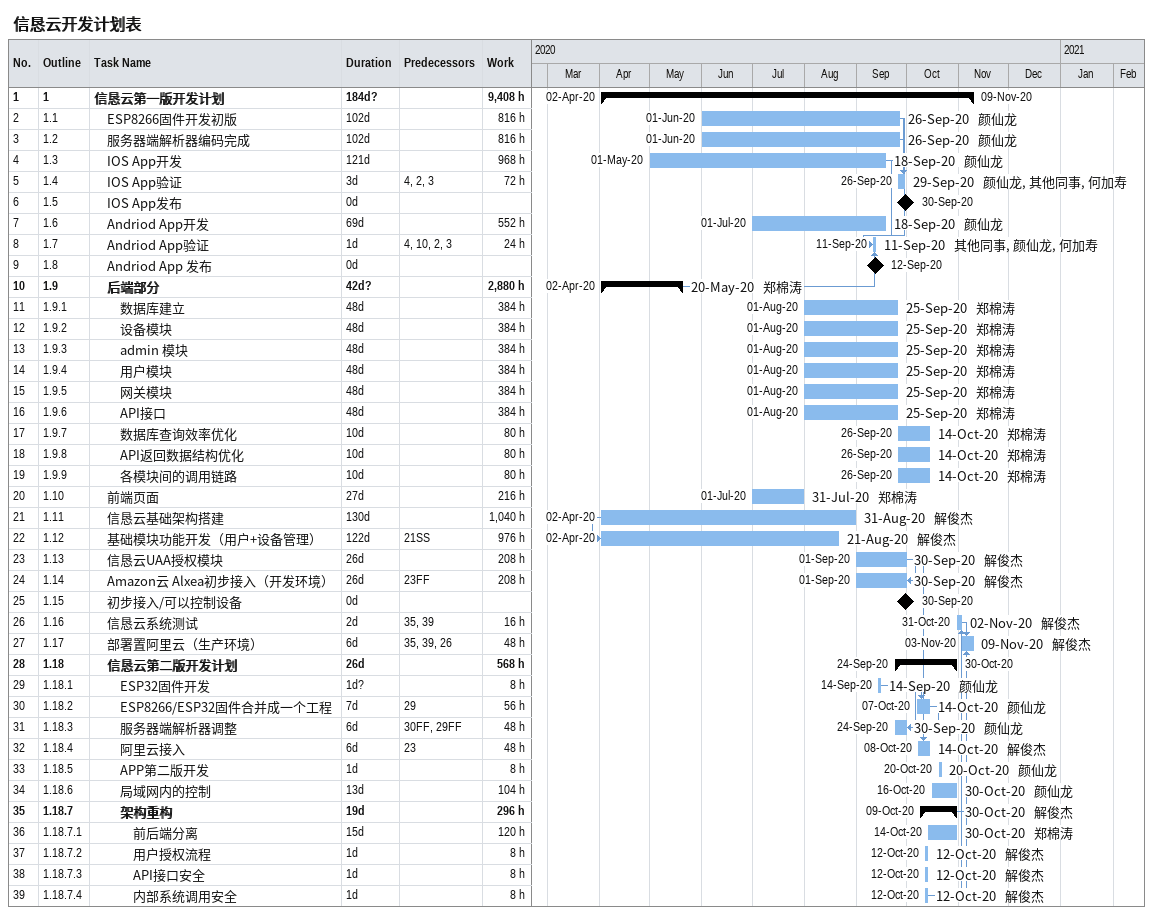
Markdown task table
信恳云开发计划表

| ID | WBS | Task | Duration | Start | Finish | Predecessors | Resources | Work (h) |
|---|---|---|---|---|---|---|---|---|
| 1 | 1 | **信恳云第一版开发计划** | 184d? | 2020-04-02 | 2020-11-09 |  |  | 9408 |
| 2 | 1.1 | ESP8266固件开发初版 | 102d | 2020-06-01 | 2020-09-26 |  | 颜仙龙 | 816 |
| 3 | 1.2 | 服务器端解析器编码完成 | 102d | 2020-06-01 | 2020-09-26 |  | 颜仙龙 | 816 |
| 4 | 1.3 | IOS App开发 | 121d | 2020-05-01 | 2020-09-18 |  | 颜仙龙 | 968 |
| 5 | 1.4 | IOS App验证 | 3d | 2020-09-26 | 2020-09-29 | 4, 2, 3 | 颜仙龙, 其他同事, 何加寿 | 72 |
| 6 | 1.5 | IOS App发布 | 0d | 2020-09-30 | 2020-09-30 |  |  |  |
| 7 | 1.6 | Andriod App开发 | 69d | 2020-07-01 | 2020-09-18 |  | 颜仙龙 | 552 |
| 8 | 1.7 | Andriod App验证 | 1d | 2020-09-11 | 2020-09-11 | 4, 10, 2, 3 | 其他同事, 颜仙龙, 何加寿 | 24 |
| 9 | 1.8 | Andriod App 发布 | 0d | 2020-09-12 | 2020-09-12 |  |  |  |
| 10 | 1.9 | **后端部分** | 42d? | 2020-04-02 | 2020-05-20 |  | 郑棉涛 | 2880 |
| 11 | 1.9.1 | 数据库建立 | 48d | 2020-08-01 | 2020-09-25 |  | 郑棉涛 | 384 |
| 12 | 1.9.2 | 设备模块 | 48d | 2020-08-01 | 2020-09-25 |  | 郑棉涛 | 384 |
| 13 | 1.9.3 | admin 模块 | 48d | 2020-08-01 | 2020-09-25 |  | 郑棉涛 | 384 |
| 14 | 1.9.4 | 用户模块 | 48d | 2020-08-01 | 2020-09-25 |  | 郑棉涛 | 384 |
| 15 | 1.9.5 | 网关模块 | 48d | 2020-08-01 | 2020-09-25 |  | 郑棉涛 | 384 |
| 16 | 1.9.6 | API接口 | 48d | 2020-08-01 | 2020-09-25 |  | 郑棉涛 | 384 |
| 17 | 1.9.7 | 数据库查询效率优化 | 10d | 2020-09-26 | 2020-10-14 |  | 郑棉涛 | 80 |
| 18 | 1.9.8 | API返回数据结构优化 | 10d | 2020-09-26 | 2020-10-14 |  | 郑棉涛 | 80 |
| 19 | 1.9.9 | 各模块间的调用链路 | 10d | 2020-09-26 | 2020-10-14 |  | 郑棉涛 | 80 |
| 20 | 1.10 | 前端页面 | 27d | 2020-07-01 | 2020-07-31 |  | 郑棉涛 | 216 |
| 21 | 1.11 | 信恳云基础架构搭建 | 130d | 2020-04-02 | 2020-08-31 |  | 解俊杰 | 1040 |
| 22 | 1.12 | 基础模块功能开发（用户+设备管理） | 122d | 2020-04-02 | 2020-08-21 | 21SS | 解俊杰 | 976 |
| 23 | 1.13 | 信恳云UAA授权模块 | 26d | 2020-09-01 | 2020-09-30 |  | 解俊杰 | 208 |
| 24 | 1.14 | Amazon云 Alxea初步接入（开发环境） | 26d | 2020-09-01 | 2020-09-30 | 23FF | 解俊杰 | 208 |
| 25 | 1.15 | 初步接入/可以控制设备 | 0d | 2020-09-30 | 2020-09-30 |  |  |  |
| 26 | 1.16 | 信恳云系统测试 | 2d | 2020-10-31 | 2020-11-02 | 35, 39 | 解俊杰 | 16 |
| 27 | 1.17 | 部署置阿里云（生产环境） | 6d | 2020-11-03 | 2020-11-09 | 35, 39, 26 | 解俊杰 | 48 |
| 28 | 1.18 | **信恳云第二版开发计划** | 26d | 2020-09-24 | 2020-10-30 |  |  | 568 |
| 29 | 1.18.1 | ESP32固件开发 | 1d? | 2020-09-14 | 2020-09-14 |  | 颜仙龙 | 8 |
| 30 | 1.18.2 | ESP8266/ESP32固件合并成一个工程 | 7d | 2020-10-07 | 2020-10-14 | 29 | 颜仙龙 | 56 |
| 31 | 1.18.3 | 服务器端解析器调整 | 6d | 2020-09-24 | 2020-09-30 | 30FF, 29FF | 颜仙龙 | 48 |
| 32 | 1.18.4 | 阿里云接入 | 6d | 2020-10-08 | 2020-10-14 | 23 | 解俊杰 | 48 |
| 33 | 1.18.5 | APP第二版开发 | 1d | 2020-10-20 | 2020-10-20 |  | 颜仙龙 | 8 |
| 34 | 1.18.6 | 局域网内的控制 | 13d | 2020-10-16 | 2020-10-30 |  | 颜仙龙 | 104 |
| 35 | 1.18.7 | **架构重构** | 19d | 2020-10-09 | 2020-10-30 |  | 解俊杰 | 296 |
| 36 | 1.18.7.1 | 前后端分离 | 15d | 2020-10-14 | 2020-10-30 |  | 郑棉涛 | 120 |
| 37 | 1.18.7.2 | 用户授权流程 | 1d | 2020-10-12 | 2020-10-12 |  | 解俊杰 | 8 |
| 38 | 1.18.7.3 | API接口安全 | 1d | 2020-10-12 | 2020-10-12 |  | 解俊杰 | 8 |
| 39 | 1.18.7.4 | 内部系统调用安全 | 1d | 2020-10-12 | 2020-10-12 |  | 解俊杰 | 8 |
